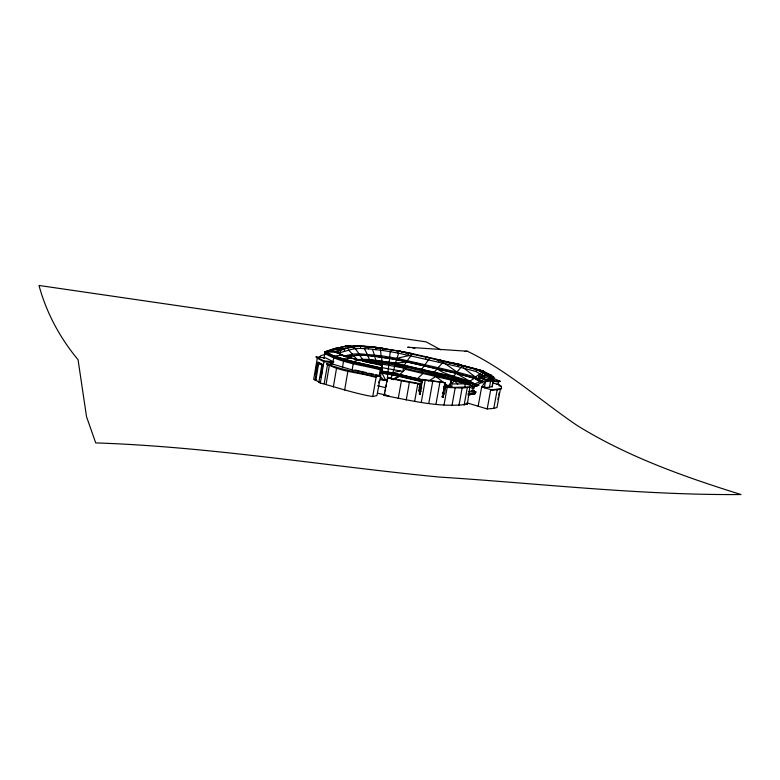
<?xml version="1.0" encoding="UTF-8"?>
<svg xmlns="http://www.w3.org/2000/svg" width="780" height="780" viewBox="0 0 780 780"><rect width="100%" height="100%" fill="white"/><g stroke="black" fill="none" stroke-linecap="round" stroke-linejoin="round"><path stroke-width="1.17" d="M485.784 379.948L478.891 376.477L484.721 375.794L484.75 374.312L482.576 372.606L476.365 369.427L458.035 364.474L398.141 350.961L375.901 347.568L357.971 346.125M347.968 356.928C361.608 353.233 375.863 356.811 389.561 358.478L389.142 362.758L369.895 360.311L358.566 360.272M390.215 351.907L389.512 358.332C375.092 356.548 360.067 352.814 345.735 356.957M317.284 358.215L323.953 361.715L332.026 362.651L333.733 361.959L325.981 358.02L316.085 356.86L317.284 358.215L313.697 379.343L319.702 382.337L318.874 382.239L321.935 364.279L322.491 365.137L318.601 363.519L318.103 362.252L315.071 380.113M317.119 362.466L315.461 374.488L317.119 362.466L317.723 362.68L317.323 365.05M315.773 371.962L315.715 374.517L316.115 372.148M316.173 369.593L316.573 367.224M316.973 364.855L317.372 362.495M316.524 369.779L316.924 367.419M315.9 380.201L318.601 363.519M322.735 365.488L320.707 377.423L322.384 365.293L322.998 365.518L322.384 365.293M320.814 376.058L321.223 373.678M321.623 371.29L322.033 368.901M323.983 358.507L325.172 351.546L335.517 351.692L344.711 348.504L354.305 346.369L360.799 346.037L375.96 347.256L408.535 352.745L458.094 364.162L483.054 370.978L493.691 377.081L492.287 386.763L484.351 387.738L485.813 379.772L478.949 376.145L478.491 378.631L484.331 377.93M321.175 376.252L322.394 369.096M343.98 359.414L333.967 356.206L325.143 351.721L331.198 349.625C346.7 358.605 364.689 361.043 381.869 365.06L382.024 368.131L376.954 395.596L372.723 396.562C354.919 393.539 337.535 387.592 320.317 383.048L323.953 361.715L323.573 360.779L316.085 356.86M331.022 350.678L331.198 349.625L345.511 346.115L360.799 346.037L360.389 348.426L353.886 348.767L337.116 353.457M326.069 384.472L329.277 365.732L326.683 363.773C341.211 372.352 360.106 372.362 376.048 377.53L372.723 396.562M332.026 362.651L331.734 364.357L326.683 363.773M380.269 369.798L379.177 376.019L352.151 369.905L332.611 364.094L333.996 356.021L325.172 351.546M335.224 349.362L335.4 348.319L344.711 348.504L344.292 350.941M335.517 351.692L342.459 355.524L357.24 359.863M333.333 386.987L336.56 368.15L335.995 367.214L328.497 364.728M340.158 352.336L340.577 349.869L335.4 348.319M345.335 347.139L345.511 346.115L354.305 346.369L353.886 348.767M342.488 367.36L343.882 359.239L350.561 358.137M344.633 390.058L347.899 371.144L347.539 370.266L335.995 367.214M353.555 345.881L368.881 346.495L368.472 348.865L360.389 348.426M352.16 355.417L352.385 354.13L348.397 349.849M352.151 369.905L353.564 361.744L358.41 359.814M358.771 355.017L358.995 353.74L354.676 347.851M363.5 346.437L367.78 346.729L363.597 346.466L365.713 346.7M362.983 359.98L359.687 355.261M366.971 355.436L367.195 354.169L364.24 348.377M362.68 361.033L368.852 361.335L369.077 360.029L374.41 360.575M372.011 347.353L375.96 347.256L375.541 349.625L368.472 348.865M369.895 360.311L367.643 355.67M374.147 356.187L374.361 354.919L372.518 349.411M376.067 360.945L374.624 356.401M381.225 357.035L380.445 349.333M375.541 349.625L382.531 350.473L382.941 348.114L376.837 347.773M381.79 361.442L381.732 364.026L403.504 367.975L452.488 379.509L469.248 384.248L474.269 386.977M382.151 361.676L381.517 357.23M378.7 382.902L379.002 381.196M343.853 359.414L381.995 368.306L381.869 365.06M381.761 369.33L382.307 371.699L399.457 374.81L422.75 380.338M387.64 380.065L380.591 379.216L380.494 379.743L382.97 379.987L383.068 379.45L380.006 376.009M382.97 379.987L385.359 380.26L385.447 379.723L381.976 373.142L379.967 372.908M382.531 350.473L390.702 351.751L391.111 349.391L390.458 349.781M392.73 373.425L395.411 363.704L389.084 362.573L387.875 372.557M387.523 373.776L387.787 372.274L381.8 371.348L381.537 372.85L400.062 376.214L422.321 381.498M444.239 386.744L445.663 387.309L444.502 393.773L443.079 393.198L444.239 386.744C452.731 388.264 461.506 386.607 469.833 387.192L467.327 404.245C439.481 407.979 411.343 400.501 384.062 395.44L387.601 377.686L419.923 383.662L419.104 390.448L419.952 390.585L419.279 394.329L420.04 394.446L422.321 379.402L420.04 394.446M384.062 395.44L384.891 393.13M385.261 390.994L385.642 388.859M386.022 386.665L386.422 384.423M386.812 382.18L387.212 379.938M392.75 374.702L393.013 373.21L399.282 374.498M481.767 382.678L474.279 378.31L456.134 373.318L406.692 361.793L396.532 359.726L395.333 363.217L395.216 363.841L452.927 377.12L469.687 381.849L476.629 386.168L478.657 384.764M482.956 382.873L475.195 378.349L456.729 373.298L396.688 359.609L398.531 353.379M436.625 359.785L476.424 369.106L484.809 373.99L484.36 376.428L475.985 371.524L457.655 366.551L397.781 353.008L398.2 350.649L410.865 353.662M399.457 374.81L405.356 369.34L405.629 367.77L403.504 367.975L402.899 371.436L382.298 367.663M400.062 376.214L400.325 374.712L422.584 379.997M447.057 361.92C450.723 364.133 460.717 362.261 462.13 366.532M403.923 365.625L406.692 361.793C390.331 365.45 374.107 357.435 357.572 359.707L353.291 355.651M398.258 398.453L401.378 380.815L387.153 377.842M403.504 367.975L404.527 365.566L396.552 363.938M408.115 355.105L408.535 352.745L411.148 353.642M407.189 361.744L407.413 360.477L411.548 354.959M406.244 399.955L409.373 382.317L420.235 384.091M417.134 379.002L422.955 373.483M417.719 380.406L417.982 378.904M414.668 401.339L417.807 383.702M419.172 387.894L419.738 384.715M419.299 392.008L419.64 390.136L418.792 390.01L419.104 390.448M425.753 359.18L426.173 356.801L428.444 357.591M421.268 402.382L425.227 380.24L445.078 382.678L442.465 397.235L443.108 397.293L443.752 393.705L442.328 393.13L443.079 393.198M433.738 372.616L437.171 368.901C449.475 377.5 465.562 377.452 477.672 385.798L477.916 384.462L485.053 380.679L493.545 379.928L493.496 377.218L484.75 374.312M428.766 403.474L432.734 381.352M433.319 374.985L434.528 372.596L404.527 365.566M428.464 381.147L435.805 376.506L436.088 374.927M438.701 362.173L439.13 359.794L443.723 361.413M437.814 368.891L438.048 367.614L443.186 362.261M435.962 404.264L439.93 382.19M444.015 404.986L447.184 387.455L462.121 388.04L469.833 387.192M450.119 386.997L447.837 386.315L447.925 385.798L454.75 380.962L455.042 379.373M449.582 387.455L451.883 375.599L449.923 387.221M449.797 387.153L451.883 375.599M452.927 377.12L456.134 373.318L469.804 381.206L474.279 378.31M451.415 387.26L452.02 383.926L465.397 383.848L464.792 387.153M368.852 361.335C397.312 364.046 425.246 371.056 452.488 379.509L453.648 377.081L434.528 372.596M457.655 366.551L458.094 364.162M456.729 373.298L456.963 372.011L461.76 366.541M452 405.454L455.159 387.991M458.971 405.415L462.121 388.04M464.139 405.034L467.279 387.748M469.687 381.849L469.804 381.206M468.478 394.729L475.283 393.471L475.585 391.813L471.588 390.644L472.924 389.873L473.168 388.508L472.046 388.177L472.163 387.523L476.736 385.525L478.91 385.398M475.985 371.524L476.424 369.106M475.195 378.349L475.43 377.052L480.597 373.25M474.718 384.56L474.835 383.916L480.344 381.517M476.112 384.755L475.868 386.1L470.555 383.224L434.294 373.903M482.196 374.712L482.635 372.284L491.137 375.102L490.942 376.135M482.869 372.002L483.054 370.978L462.316 365.518M482.264 376.311L484.78 375.473L493.74 378.875L485.813 379.772M481.504 381.683L481.748 380.377L484.936 378.748M478.14 406.224L481.669 386.958L485.462 381.693L493.389 380.786L493.691 377.081L484.809 373.99L484.721 375.794M489.43 387.426L490.883 379.509L482.323 375.989L478.949 376.145M466.859 402.831L487.188 408.944L490.581 390.488L491.517 389.815L501.482 388.606L501.355 386.412L498.947 384.725L492.863 382.96M492.473 383.702L493.126 380.152M498.098 384.355L498.537 381.956L500.117 381.284L493.135 378.212M487.188 408.944L493.76 408.398L497.133 390.068L498.206 389.395M497.933 399.535L498.352 397.283M498.771 395.021L499.19 392.769M501.482 388.606L500.341 389.298L496.977 407.511L493.76 408.398M380.425 373.561L381.829 369.223C362.827 364.202 342.371 362.485 324.987 352.609L325.884 352.326M390.565 378.573L392.506 374.887L422.506 381.81L418.743 384.121M396.591 366.317L397.108 365.391M421.151 372.128L421.931 371.007M425.022 364.582L429.117 359.014M421.678 369.135L424.31 365.898M319.371 357.25L320.804 355.69L325.104 354.373M395.411 363.704L389.142 362.758M393.559 379.704L399.311 376.291L391.755 379.499M419.543 386.802L421.717 385.895M469.521 387.406L472.875 386.012L454.75 380.962L405.356 369.34M344.662 348.826L335.459 352.024L325.328 351.76L335.536 348.523L344.662 348.826L354.247 346.681L360.75 346.349L357.221 346.135M331.168 349.801L335.371 348.494M382.395 371.183L392.818 372.908L400.043 370.851M500.341 389.298L490.581 390.488M343.814 356.158L352.385 354.13L358.995 353.74L381.44 355.777L396.913 358.342L456.963 372.011L475.43 377.052L483.2 381.556M468.721 391.697L474.386 390.37M396.913 358.342L410.416 355.222M336.502 348.25L345.637 346.32L354.247 346.681M388.986 395.811L384.511 395.275M468.078 393.666L476.327 392.028M347.539 370.266L375.833 376.672L380.425 375.765L375.814 374.722M467.971 394.836L475.078 393.656M468.341 394.914L475.147 393.812M342.517 355.192L333.996 356.021L353.564 361.744L382.024 368.131M465.026 351.4L467.405 351.244C507.624 370.598 540.745 400.832 577.434 425.675C628.085 456.934 684.46 476.882 741 494.54C639.932 495.281 539.36 483.464 438.613 476.999C324.295 465.855 210.639 446.716 95.706 442.904L86.512 416.637L78.049 359.677C60.021 338.11 46.322 312.653 39 285.46L426.153 341.864L440.758 349.849M471.588 390.644L473.899 390.497M484.994 386.763L481.669 386.958L491.517 389.815M472.046 388.177L474.347 388.04M485.648 379.909L493.711 379.051L493.662 377.247L490.942 375.248L482.576 372.606M345.481 346.281L350.24 346.086M331.198 349.625L340.577 349.869M372.079 347.383L373.99 347.471M394.807 366.19L404.293 366.863M467.405 351.244L407.686 347.227L410.075 347.568M443.752 393.705L444.502 393.773M445.663 387.309L447.184 387.455M369.486 362.671L381.732 364.026M314.681 379.45L316.66 379.675M324.226 383.487L327.659 363.889L327.502 364.796M320.346 377.227L320.97 377.452M315.11 374.293L315.715 374.517M492.053 380.338L500.117 381.284M323.573 360.779L333.733 361.959M492.277 381.225L498.537 381.956M380.738 361.315L375.482 360.691L375.658 363.305M372.031 347.188L374.439 347.48M376.808 347.939L379.265 348.26M412.474 347.909L414.863 348.25M381.976 373.142L392.506 374.887M385.359 380.26L387.543 380.601M383.779 348.738L386.012 349.089M382.834 361.598L389.084 362.573M422.321 379.402L445.078 382.678M422.643 379.831L425.227 380.24M418.753 391.043L421.112 391.423M396.952 350.941L399.126 351.322L398.2 350.649M390.702 351.751L397.781 353.008M389.512 358.332L396.688 359.609M389.561 358.478L396.532 359.726M388.83 372.469L391.969 373.025M401.378 380.815L409.373 382.317M401.476 351.799L407.335 352.989M395.333 363.217L453.034 376.486M496.802 384.286L498.947 384.725M392.818 372.908L425.09 380.348M446.95 362.125L454.711 363.773M358.351 360.155L360.535 360.643M362.719 361.13L368.18 362.349M369.272 362.593L381.81 365.401M381.673 370.11C362.671 365.079 342.206 363.363 324.841 353.476M355.027 370.032L366.571 372.635M368.881 373.162L373.503 374.205M407.326 353.057L398.141 350.961L399.067 351.507M465.631 403.865L467.327 404.245M377.52 385.778L385.613 387.631M411.986 354.101L414.326 354.637M440.095 360.604L443.625 361.413L439.072 360.106M377.432 393.159L386.675 395.284M416.315 363.197L419.835 364.016M444.493 384.979L452.507 387.153M444.308 385.174L448.87 386.256M444.395 385.495L447.837 386.315M444.034 386.685L446.316 387.231M419.572 387.533L421.814 388.079M477.457 369.71L481.806 370.851M499.054 385.808L501.355 386.412M462.189 365.683L483.025 371.144M453.648 377.081L469.657 381.576M458.035 364.474L461.146 365.381M335.536 348.523L337.535 349.196M489.128 377.403L493.535 379.022M453.404 378.407L469.248 384.248L470.555 383.224L470.798 381.888L475.049 384.179M488.582 378.817L490.688 379.645M441.685 396.708L443.108 397.293M482.898 371.144L491.107 375.268M330.661 363.08L332.611 364.094M318.103 362.252L322.159 364.309M318.601 362.651L322.423 364.679M318.279 362.612L322.111 364.64M318.523 363.09L322.491 365.137M318.874 382.239L320.317 383.048M444.171 362.963L456.963 372.011M435.805 376.506L447.925 385.798M463.583 367.936L475.43 377.052M338.491 352.092L341.894 355.543M454.75 380.962L457.685 384.316M365.771 361.189L366.541 362.534M375.833 376.672L376.048 377.53M492.258 384.891L492.287 386.763M387.601 374.01L387.621 377.647"/></g></svg>
